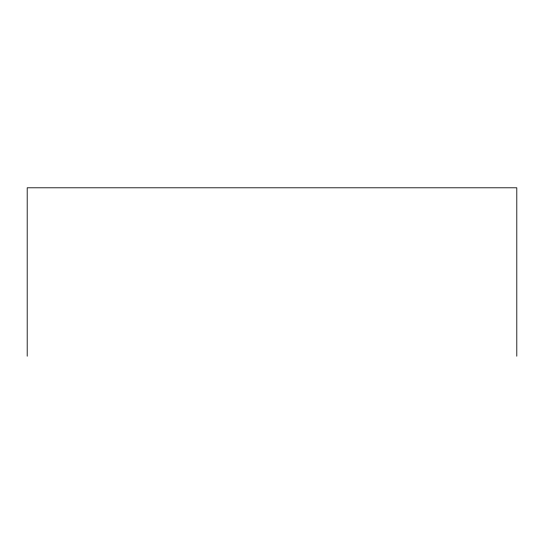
<?xml version="1.0" encoding="UTF-8"?>
<svg xmlns="http://www.w3.org/2000/svg" width="544" height="544" viewBox="0 0 544 544"><rect width="100%" height="100%" fill="white"/><g stroke="black" fill="none" stroke-linecap="round" stroke-linejoin="round"><path stroke-width="0.82" d="M516.8 356.204L516.8 187.796L27.2 187.796L27.2 356.204"/></g></svg>
